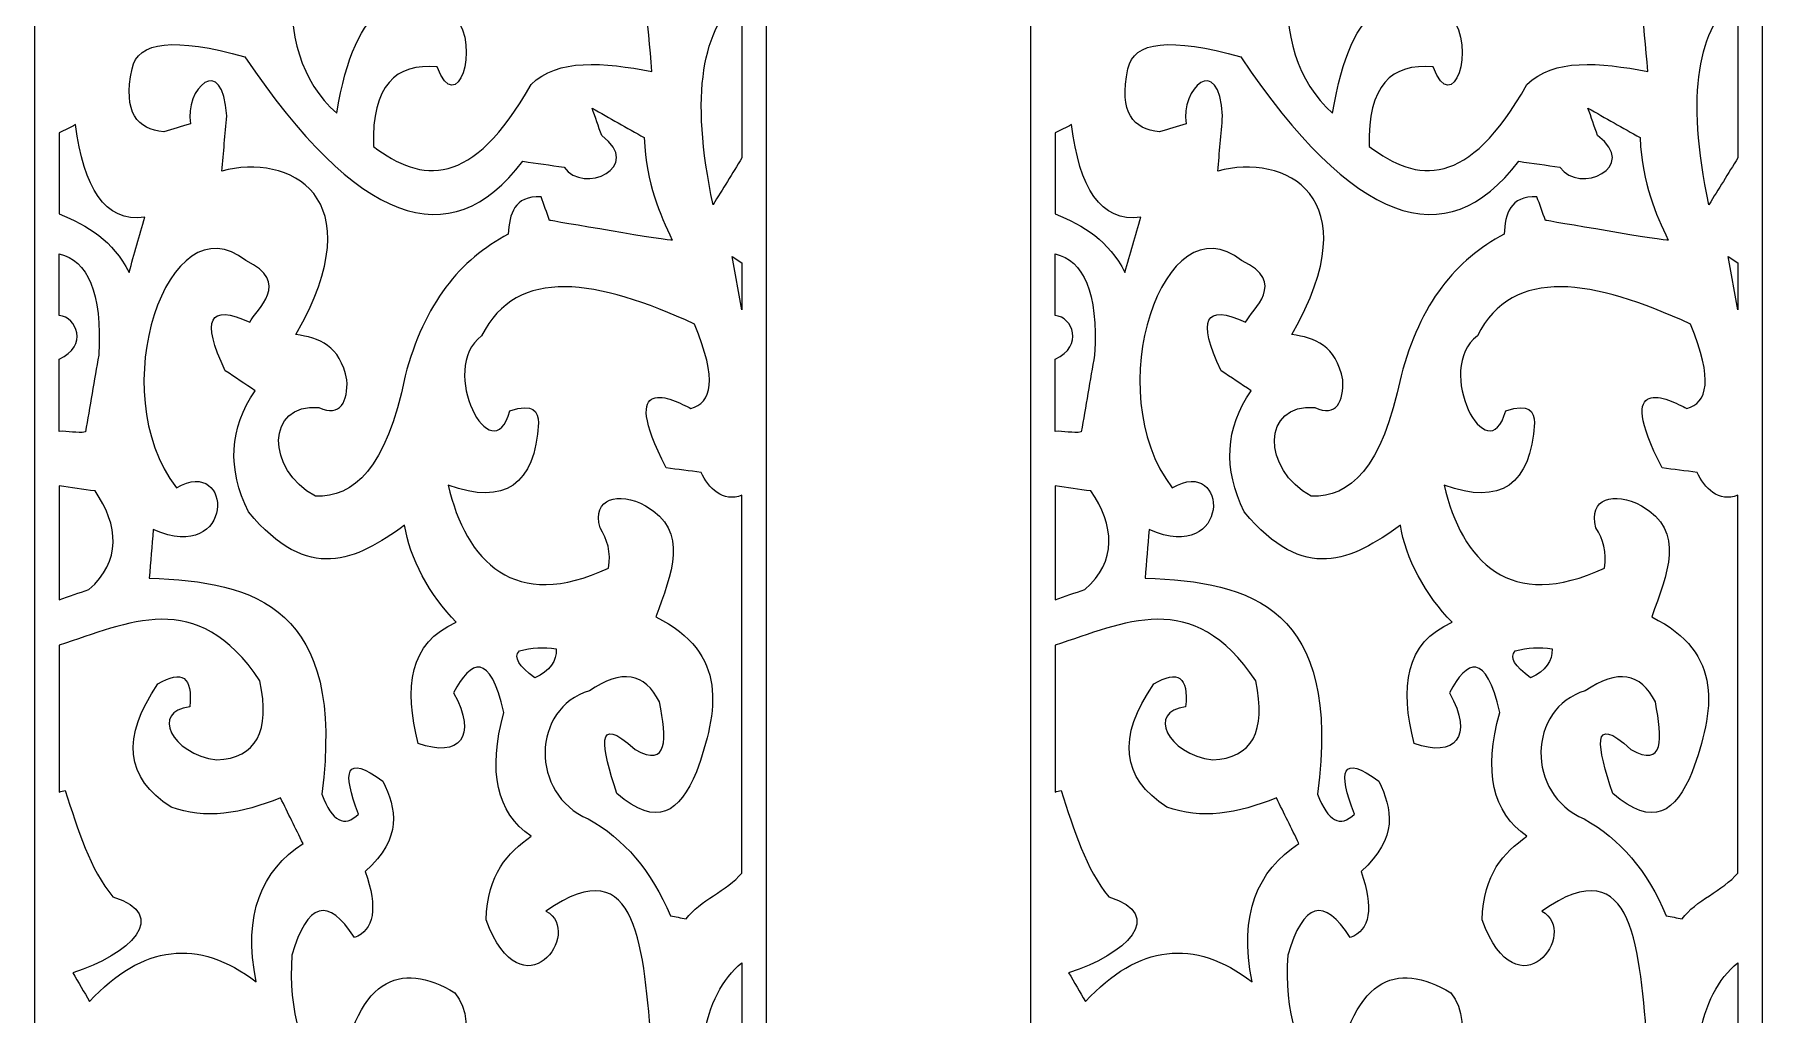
# Model space of a CAD drawing. Header units: centimetres. Extents: x -9.3 to 3.8, y -13.7 to 14.2.
# Drawn here: x -9.29 to 3.8, y 0.48 to 7.9 of the extents above; entities that cross this region are included whole.
import ezdxf

# ---------------------------------------------------------------- set-up
doc = ezdxf.new("R2010")
doc.units = ezdxf.units.CM
doc.header["$MEASUREMENT"] = 0
doc.layers.add('layer 1', color=7, linetype='Continuous')

msp = doc.modelspace()

# ---------------------------------------------------------------- linework, layer by layer
at = {"layer": 'layer 1', "color": 250}
for points, knots in [([(-3.74295, -13.69288), (-3.74295, -13.69288), (-9.28555, -13.69288), (-9.28555, -13.69288), (-9.28555, -13.69288), (-9.28555, -13.69288), (-9.28555, 14.24345), (-9.28555, 14.24345), (-9.28555, 14.24345), (-9.28555, 14.24345), (-3.74295, 14.24345), (-3.74295, 14.24345), (-3.74295, 14.24345), (-3.74295, 14.24345), (-3.74295, -13.69288), (-3.74295, -13.69288)], [0, 0, 0, 0, 0.2, 0.2, 0.2, 0.2, 0.4, 0.4, 0.4, 0.4, 0.6, 0.6, 0.6, 0.6, 1, 1, 1, 1]), ([(-5.41312, 8.65595), (-4.70313, 9.15411), (-4.67696, 8.34895), (-4.61076, 7.62057), (-4.61076, 7.62057), (-4.9779, 7.68759), (-5.32446, 7.72142), (-5.5263, 7.52029), (-5.5263, 7.52029), (-5.97315, 6.72887), (-6.35556, 6.7737), (-6.71984, 7.05251), (-6.71984, 7.05251), (-6.73354, 7.51349), (-6.55182, 7.68319), (-6.23629, 7.65398), (-6.23629, 7.65398), (-6.09077, 7.2652), (-5.9041, 7.79575), (-6.1025, 8.03814), (-6.1025, 8.03814), (-6.52102, 8.28023), (-6.85365, 8.17449), (-6.99756, 7.30333), (-6.99756, 7.30333), (-7.2711, 7.54821), (-7.36546, 7.89893), (-7.3372, 8.32187), (-7.3372, 8.32187), (-7.22044, 8.72254), (-7.06278, 8.76714), (-6.86396, 8.45547), (-6.86396, 8.45547), (-6.71292, 8.5111), (-6.68549, 8.67837), (-6.78162, 8.95633), (-6.78162, 8.95633), (-6.4961, 9.21269), (-6.5478, 9.42971), (-6.64786, 9.64119), (-6.64786, 9.64119), (-6.93468, 9.8498), (-6.95765, 9.71634), (-6.83291, 9.39089), (-6.83291, 9.39089), (-6.93933, 9.28499), (-7.03196, 9.33517), (-7.1109, 9.54086), (-7.1109, 9.54086), (-6.92672, 10.95288), (-7.60992, 11.15192), (-8.41741, 11.17761), (-8.41741, 11.17761), (-8.40717, 11.29996), (-8.39688, 11.42249), (-8.38655, 11.54497), (-8.38655, 11.54497), (-7.7658, 11.27232), (-7.77615, 12.11293), (-8.2117, 11.86228), (-8.2117, 11.86228), (-8.77436, 12.58766), (-8.2713, 14.05596), (-7.68701, 13.58258), (-7.68701, 13.58258), (-7.33376, 13.41521), (-7.60818, 13.21499), (-7.65603, 13.11493), (-7.65603, 13.11493), (-7.9648, 13.25966), (-8.02644, 13.13705), (-7.84128, 12.74742), (-7.84128, 12.74742), (-7.7658, 12.69737), (-7.69047, 12.64713), (-7.61489, 12.59698), (-7.61489, 12.59698), (-7.81034, 12.31328), (-7.82755, 12.00713), (-7.66643, 11.67876), (-7.66643, 11.67876), (-7.20957, 11.13315), (-6.85662, 11.30987), (-6.48316, 11.57831), (-6.48316, 11.57831), (-6.44888, 11.33349), (-6.29117, 11.04392), (-6.09228, 10.84363), (-6.09228, 10.84363), (-6.45088, 10.68785), (-6.48834, 10.34829), (-6.38029, 9.92502), (-6.38029, 9.92502), (-6.07298, 9.81508), (-5.92533, 9.97369), (-6.11286, 10.30908), (-6.11286, 10.30908), (-5.98233, 10.56049), (-5.83505, 10.62271), (-5.73202, 10.15871), (-5.73202, 10.15871), (-5.85551, 9.71348), (-5.78693, 9.40185), (-5.5263, 9.22362), (-5.5263, 9.22362), (-5.70161, 9.09606), (-5.85593, 8.94041), (-5.86594, 8.58917), (-5.86594, 8.58917), (-5.59354, 7.85134), (-5.11872, 8.49741), (-5.41312, 8.65595)], [0, 0, 0, 0, 0.03448276, 0.03448276, 0.03448276, 0.03448276, 0.06896552, 0.06896552, 0.06896552, 0.06896552, 0.10344828, 0.10344828, 0.10344828, 0.10344828, 0.13793103, 0.13793103, 0.13793103, 0.13793103, 0.17241379, 0.17241379, 0.17241379, 0.17241379, 0.20689655, 0.20689655, 0.20689655, 0.20689655, 0.24137931, 0.24137931, 0.24137931, 0.24137931, 0.27586207, 0.27586207, 0.27586207, 0.27586207, 0.31034483, 0.31034483, 0.31034483, 0.31034483, 0.34482759, 0.34482759, 0.34482759, 0.34482759, 0.37931034, 0.37931034, 0.37931034, 0.37931034, 0.4137931, 0.4137931, 0.4137931, 0.4137931, 0.44827586, 0.44827586, 0.44827586, 0.44827586, 0.48275862, 0.48275862, 0.48275862, 0.48275862, 0.51724138, 0.51724138, 0.51724138, 0.51724138, 0.55172414, 0.55172414, 0.55172414, 0.55172414, 0.5862069, 0.5862069, 0.5862069, 0.5862069, 0.62068966, 0.62068966, 0.62068966, 0.62068966, 0.65517241, 0.65517241, 0.65517241, 0.65517241, 0.68965517, 0.68965517, 0.68965517, 0.68965517, 0.72413793, 0.72413793, 0.72413793, 0.72413793, 0.75862069, 0.75862069, 0.75862069, 0.75862069, 0.79310345, 0.79310345, 0.79310345, 0.79310345, 0.82758621, 0.82758621, 0.82758621, 0.82758621, 0.86206897, 0.86206897, 0.86206897, 0.86206897, 0.89655172, 0.89655172, 0.89655172, 0.89655172, 0.93103448, 0.93103448, 0.93103448, 0.93103448, 1, 1, 1, 1]), ([(-3.92944, 8.20153), (-4.22671, 7.95235), (-4.3271, 7.45613), (-4.14825, 6.6102), (-4.14825, 6.6102), (-4.0753, 6.72851), (-4.00258, 6.84688), (-3.92944, 6.96512), (-3.92944, 6.96512), (-3.92944, 6.96512), (-3.92944, 8.20153), (-3.92944, 8.20153)], [0, 0, 0, 0, 0.25, 0.25, 0.25, 0.25, 0.5, 0.5, 0.5, 0.5, 1, 1, 1, 1]), ([(-4.45805, 6.34304), (-4.55007, 6.54677), (-4.65113, 6.75532), (-4.66943, 7.1187), (-4.66943, 7.1187), (-4.80117, 7.193), (-4.93268, 7.26756), (-5.06444, 7.34219), (-5.06444, 7.34219), (-5.03996, 7.27271), (-5.01546, 7.20304), (-4.99086, 7.1336), (-4.99086, 7.1336), (-4.6698, 6.89791), (-5.1301, 6.68289), (-5.2759, 6.89496), (-5.2759, 6.89496), (-5.3799, 6.90979), (-5.48419, 6.92456), (-5.5882, 6.93969), (-5.5882, 6.93969), (-6.14273, 6.20885), (-6.84405, 6.47224), (-7.69228, 7.73022), (-7.69228, 7.73022), (-8.22231, 7.87904), (-8.50709, 7.84954), (-8.54695, 7.64049), (-8.54695, 7.64049), (-8.61888, 7.30254), (-8.5057, 7.18302), (-8.30795, 7.16347), (-8.30795, 7.16347), (-8.23759, 7.18306), (-8.17621, 7.20304), (-8.10585, 7.22293), (-8.10585, 7.22293), (-8.15238, 7.48658), (-7.85914, 7.77143), (-7.83027, 7.28282), (-7.83027, 7.28282), (-7.84251, 7.14348), (-7.85475, 7.0043), (-7.8669, 6.86506), (-7.8669, 6.86506), (-7.36621, 7.00187), (-6.70116, 6.68601), (-7.30647, 5.627), (-7.30647, 5.627), (-7.13174, 5.60275), (-6.97226, 5.54815), (-6.92058, 5.28407), (-6.92058, 5.28407), (-6.91109, 5.12471), (-6.96924, 4.99524), (-7.13181, 5.07528), (-7.13181, 5.07528), (-7.53627, 5.11), (-7.53311, 4.60308), (-7.15949, 4.40398), (-7.15949, 4.40398), (-6.8684, 4.394), (-6.6234, 4.60784), (-6.47956, 5.31386), (-6.47956, 5.31386), (-6.33639, 5.86191), (-6.06216, 6.19773), (-5.69848, 6.38764), (-5.69848, 6.38764), (-5.68956, 6.54207), (-5.656, 6.67659), (-5.45051, 6.67121), (-5.45051, 6.67121), (-5.42898, 6.61138), (-5.40752, 6.55195), (-5.38613, 6.49226), (-5.38613, 6.49226), (-5.38613, 6.49226), (-4.44894, 6.32821), (-4.45805, 6.34304)], [0, 0, 0, 0, 0.04761905, 0.04761905, 0.04761905, 0.04761905, 0.0952381, 0.0952381, 0.0952381, 0.0952381, 0.14285714, 0.14285714, 0.14285714, 0.14285714, 0.19047619, 0.19047619, 0.19047619, 0.19047619, 0.23809524, 0.23809524, 0.23809524, 0.23809524, 0.28571429, 0.28571429, 0.28571429, 0.28571429, 0.33333333, 0.33333333, 0.33333333, 0.33333333, 0.38095238, 0.38095238, 0.38095238, 0.38095238, 0.42857143, 0.42857143, 0.42857143, 0.42857143, 0.47619048, 0.47619048, 0.47619048, 0.47619048, 0.52380952, 0.52380952, 0.52380952, 0.52380952, 0.57142857, 0.57142857, 0.57142857, 0.57142857, 0.61904762, 0.61904762, 0.61904762, 0.61904762, 0.66666667, 0.66666667, 0.66666667, 0.66666667, 0.71428571, 0.71428571, 0.71428571, 0.71428571, 0.76190476, 0.76190476, 0.76190476, 0.76190476, 0.80952381, 0.80952381, 0.80952381, 0.80952381, 0.85714286, 0.85714286, 0.85714286, 0.85714286, 0.9047619, 0.9047619, 0.9047619, 0.9047619, 1, 1, 1, 1]), ([(-8.45084, 6.51605), (-8.49053, 6.37691), (-8.53034, 6.23766), (-8.57024, 6.09849), (-8.57024, 6.09849), (-8.69332, 6.33707), (-8.8812, 6.45623), (-9.09888, 6.54079), (-9.09888, 6.54079), (-9.09888, 6.54079), (-9.09888, 7.15385), (-9.09888, 7.15385), (-9.09888, 7.15385), (-9.05746, 7.17492), (-9.01596, 7.19582), (-8.97448, 7.21699), (-8.97448, 7.21699), (-8.91483, 6.74118), (-8.75547, 6.4751), (-8.45084, 6.51605)], [0, 0, 0, 0, 0.16666667, 0.16666667, 0.16666667, 0.16666667, 0.33333333, 0.33333333, 0.33333333, 0.33333333, 0.5, 0.5, 0.5, 0.5, 0.66666667, 0.66666667, 0.66666667, 0.66666667, 1, 1, 1, 1]), ([(-5.41312, 1.26139), (-4.70313, 1.75945), (-4.67696, 0.95419), (-4.61076, 0.22578), (-4.61076, 0.22578), (-4.9779, 0.29289), (-5.32446, 0.32676), (-5.5263, 0.12575), (-5.5263, 0.12575), (-5.97315, -0.66576), (-6.35556, -0.62077), (-6.71984, -0.34205), (-6.71984, -0.34205), (-6.73354, 0.11863), (-6.55182, 0.28852), (-6.23629, 0.25928), (-6.23629, 0.25928), (-6.09077, -0.1296), (-5.9041, 0.40109), (-6.1025, 0.64338), (-6.1025, 0.64338), (-6.52102, 0.8854), (-6.85365, 0.77983), (-6.99756, -0.09137), (-6.99756, -0.09137), (-7.2711, 0.15352), (-7.36546, 0.50417), (-7.3372, 0.92714), (-7.3372, 0.92714), (-7.22044, 1.32784), (-7.06278, 1.37247), (-6.86396, 1.06107), (-6.86396, 1.06107), (-6.71292, 1.11643), (-6.68549, 1.28347), (-6.78162, 1.56169), (-6.78162, 1.56169), (-6.4961, 1.81809), (-6.5478, 2.03495), (-6.64786, 2.24646), (-6.64786, 2.24646), (-6.93468, 2.45527), (-6.95765, 2.3217), (-6.83291, 1.99623), (-6.83291, 1.99623), (-6.93933, 1.89042), (-7.03196, 1.94034), (-7.1109, 2.14636), (-7.1109, 2.14636), (-6.92672, 3.55805), (-7.60992, 3.75719), (-8.41741, 3.78305), (-8.41741, 3.78305), (-8.40717, 3.90526), (-8.39688, 4.02796), (-8.38655, 4.15014), (-8.38655, 4.15014), (-7.7658, 3.87766), (-7.77615, 4.71827), (-8.2117, 4.46764), (-8.2117, 4.46764), (-8.77436, 5.19297), (-8.2713, 6.66123), (-7.68701, 6.18781), (-7.68701, 6.18781), (-7.33376, 6.02071), (-7.60818, 5.8202), (-7.65603, 5.7202), (-7.65603, 5.7202), (-7.9648, 5.8648), (-8.02644, 5.74229), (-7.84128, 5.35265), (-7.84128, 5.35265), (-7.7658, 5.30267), (-7.69047, 5.25263), (-7.61489, 5.20232), (-7.61489, 5.20232), (-7.81034, 4.91848), (-7.82755, 4.61243), (-7.66643, 4.28403), (-7.66643, 4.28403), (-7.20957, 3.73838), (-6.85662, 3.91527), (-6.48316, 4.18371), (-6.48316, 4.18371), (-6.44888, 3.93867), (-6.29117, 3.64915), (-6.09228, 3.44887), (-6.09228, 3.44887), (-6.45088, 3.29319), (-6.48834, 2.95363), (-6.38029, 2.53045), (-6.38029, 2.53045), (-6.07298, 2.42035), (-5.92533, 2.57892), (-6.11286, 2.91438), (-6.11286, 2.91438), (-5.98233, 3.16609), (-5.83505, 3.22795), (-5.73202, 2.76434), (-5.73202, 2.76434), (-5.85551, 2.31875), (-5.78693, 2.00738), (-5.5263, 1.82892), (-5.5263, 1.82892), (-5.70161, 1.70133), (-5.85593, 1.54561), (-5.86594, 1.19437), (-5.86594, 1.19437), (-5.59354, 0.45661), (-5.11872, 1.10265), (-5.41312, 1.26139)], [0, 0, 0, 0, 0.03448276, 0.03448276, 0.03448276, 0.03448276, 0.06896552, 0.06896552, 0.06896552, 0.06896552, 0.10344828, 0.10344828, 0.10344828, 0.10344828, 0.13793103, 0.13793103, 0.13793103, 0.13793103, 0.17241379, 0.17241379, 0.17241379, 0.17241379, 0.20689655, 0.20689655, 0.20689655, 0.20689655, 0.24137931, 0.24137931, 0.24137931, 0.24137931, 0.27586207, 0.27586207, 0.27586207, 0.27586207, 0.31034483, 0.31034483, 0.31034483, 0.31034483, 0.34482759, 0.34482759, 0.34482759, 0.34482759, 0.37931034, 0.37931034, 0.37931034, 0.37931034, 0.4137931, 0.4137931, 0.4137931, 0.4137931, 0.44827586, 0.44827586, 0.44827586, 0.44827586, 0.48275862, 0.48275862, 0.48275862, 0.48275862, 0.51724138, 0.51724138, 0.51724138, 0.51724138, 0.55172414, 0.55172414, 0.55172414, 0.55172414, 0.5862069, 0.5862069, 0.5862069, 0.5862069, 0.62068966, 0.62068966, 0.62068966, 0.62068966, 0.65517241, 0.65517241, 0.65517241, 0.65517241, 0.68965517, 0.68965517, 0.68965517, 0.68965517, 0.72413793, 0.72413793, 0.72413793, 0.72413793, 0.75862069, 0.75862069, 0.75862069, 0.75862069, 0.79310345, 0.79310345, 0.79310345, 0.79310345, 0.82758621, 0.82758621, 0.82758621, 0.82758621, 0.86206897, 0.86206897, 0.86206897, 0.86206897, 0.89655172, 0.89655172, 0.89655172, 0.89655172, 0.93103448, 0.93103448, 0.93103448, 0.93103448, 1, 1, 1, 1]), ([(-8.90103, 4.89029), (-8.86733, 5.0742), (-8.83377, 5.288), (-8.79981, 5.47188), (-8.79981, 5.47188), (-8.77187, 5.95406), (-8.8854, 6.18493), (-9.09888, 6.23944), (-9.09888, 6.23944), (-9.09888, 6.23944), (-9.09888, 5.77261), (-9.09888, 5.77261), (-9.09888, 5.77261), (-8.96558, 5.75932), (-8.87765, 5.54283), (-9.09888, 5.44031), (-9.09888, 5.44031), (-9.09888, 5.44031), (-9.09888, 4.89381), (-9.09888, 4.89381), (-9.09888, 4.89381), (-9.03563, 4.89925), (-8.96101, 4.87697), (-8.90103, 4.89029)], [0, 0, 0, 0, 0.14285714, 0.14285714, 0.14285714, 0.14285714, 0.28571429, 0.28571429, 0.28571429, 0.28571429, 0.42857143, 0.42857143, 0.42857143, 0.42857143, 0.57142857, 0.57142857, 0.57142857, 0.57142857, 0.71428571, 0.71428571, 0.71428571, 0.71428571, 1, 1, 1, 1]), ([(-3.92944, 1.54906), (-4.04253, 1.41592), (-4.24871, 1.34185), (-4.35183, 1.20251), (-4.35183, 1.20251), (-4.39169, 1.21032), (-4.43122, 1.21846), (-4.47078, 1.22621), (-4.47078, 1.22621), (-4.61448, 1.56567), (-4.82226, 1.81005), (-5.09387, 1.95986), (-5.09387, 1.95986), (-5.5362, 2.14715), (-5.52396, 2.79808), (-5.08477, 2.92954), (-5.08477, 2.92954), (-4.84096, 3.09543), (-4.66393, 3.06728), (-4.55379, 2.84501), (-4.55379, 2.84501), (-4.49976, 2.56662), (-4.48439, 2.34117), (-4.73874, 2.48549), (-4.73874, 2.48549), (-5.05058, 2.76917), (-4.99035, 2.50023), (-4.87687, 2.15243), (-4.87687, 2.15243), (-4.5684, 1.88642), (-4.40247, 2.01099), (-4.27444, 2.31642), (-4.27444, 2.31642), (-4.10693, 2.77734), (-4.02952, 3.21446), (-4.58131, 3.48924), (-4.58131, 3.48924), (-4.46532, 3.81002), (-4.32071, 4.13862), (-4.65865, 4.33103), (-4.65865, 4.33103), (-4.86825, 4.441), (-5.06396, 4.39108), (-5.00371, 4.16258), (-5.00371, 4.16258), (-4.94882, 4.07676), (-4.91928, 3.97933), (-4.93879, 3.85948), (-4.93879, 3.85948), (-5.65261, 3.5235), (-6.01924, 3.90959), (-6.1536, 4.4873), (-6.1536, 4.4873), (-5.72579, 4.33109), (-5.49752, 4.48809), (-5.46882, 4.95892), (-5.46882, 4.95892), (-5.47513, 5.04421), (-5.50377, 5.11122), (-5.68696, 5.05002), (-5.68696, 5.05002), (-5.81977, 4.56774), (-6.23838, 5.36722), (-5.90083, 5.61811), (-5.90083, 5.61811), (-5.63279, 6.15142), (-5.02257, 6.045), (-4.28861, 5.70685), (-4.28861, 5.70685), (-4.11063, 5.27786), (-4.16133, 5.1124), (-4.31597, 5.06692), (-4.31597, 5.06692), (-4.45108, 5.14052), (-4.8781, 5.34904), (-4.50348, 4.61791), (-4.50348, 4.61791), (-4.41475, 4.60639), (-4.32626, 4.59474), (-4.23754, 4.58316), (-4.23754, 4.58316), (-4.18539, 4.46735), (-4.07281, 4.35045), (-3.92944, 4.41153), (-3.92944, 4.41153), (-3.92944, 4.41153), (-3.92944, 1.54906), (-3.92944, 1.54906)], [0, 0, 0, 0, 0.04347826, 0.04347826, 0.04347826, 0.04347826, 0.08695652, 0.08695652, 0.08695652, 0.08695652, 0.13043478, 0.13043478, 0.13043478, 0.13043478, 0.17391304, 0.17391304, 0.17391304, 0.17391304, 0.2173913, 0.2173913, 0.2173913, 0.2173913, 0.26086957, 0.26086957, 0.26086957, 0.26086957, 0.30434783, 0.30434783, 0.30434783, 0.30434783, 0.34782609, 0.34782609, 0.34782609, 0.34782609, 0.39130435, 0.39130435, 0.39130435, 0.39130435, 0.43478261, 0.43478261, 0.43478261, 0.43478261, 0.47826087, 0.47826087, 0.47826087, 0.47826087, 0.52173913, 0.52173913, 0.52173913, 0.52173913, 0.56521739, 0.56521739, 0.56521739, 0.56521739, 0.60869565, 0.60869565, 0.60869565, 0.60869565, 0.65217391, 0.65217391, 0.65217391, 0.65217391, 0.69565217, 0.69565217, 0.69565217, 0.69565217, 0.73913043, 0.73913043, 0.73913043, 0.73913043, 0.7826087, 0.7826087, 0.7826087, 0.7826087, 0.82608696, 0.82608696, 0.82608696, 0.82608696, 0.86956522, 0.86956522, 0.86956522, 0.86956522, 0.91304348, 0.91304348, 0.91304348, 0.91304348, 1, 1, 1, 1]), ([(-3.92944, 6.17075), (-3.92944, 6.17075), (-4.00341, 6.21866), (-4.00341, 6.21866), (-4.00341, 6.21866), (-4.00341, 6.21866), (-3.92944, 5.81498), (-3.92944, 5.81498), (-3.92944, 5.81498), (-3.92944, 5.81498), (-3.92944, 6.17075), (-3.92944, 6.17075)], [0, 0, 0, 0, 0.25, 0.25, 0.25, 0.25, 0.5, 0.5, 0.5, 0.5, 1, 1, 1, 1]), ([(-9.09888, 4.48074), (-9.00841, 4.46794), (-8.91783, 4.45563), (-8.82752, 4.44287), (-8.82752, 4.44287), (-8.64831, 4.18552), (-8.62738, 3.90762), (-8.87339, 3.69726), (-8.87339, 3.69726), (-8.94858, 3.67088), (-9.02379, 3.64495), (-9.09888, 3.6188), (-9.09888, 3.6188), (-9.09888, 3.6188), (-9.09888, 4.48074), (-9.09888, 4.48074)], [0, 0, 0, 0, 0.2, 0.2, 0.2, 0.2, 0.4, 0.4, 0.4, 0.4, 0.6, 0.6, 0.6, 0.6, 1, 1, 1, 1]), ([(-7.60734, 0.72611), (-8.04679, 1.05976), (-8.46744, 1.00994), (-8.86917, 0.57643), (-8.86917, 0.57643), (-8.91158, 0.64925), (-8.95425, 0.72207), (-8.99677, 0.79506), (-8.99677, 0.79506), (-8.56395, 0.92888), (-8.25018, 1.23136), (-8.69204, 1.37037), (-8.69204, 1.37037), (-8.86541, 1.5744), (-8.95703, 1.87812), (-9.05338, 2.17587), (-9.05338, 2.17587), (-9.06868, 2.17127), (-9.08373, 2.1671), (-9.09888, 2.16238), (-9.09888, 2.16238), (-9.09888, 2.16238), (-9.09888, 3.27494), (-9.09888, 3.27494), (-9.09888, 3.27494), (-8.58109, 3.43847), (-8.05777, 3.7249), (-7.57882, 3.00423), (-7.57882, 3.00423), (-7.49851, 2.62067), (-7.60734, 2.42147), (-7.90511, 2.40591), (-7.90511, 2.40591), (-8.25474, 2.45314), (-8.40357, 2.77442), (-8.11057, 2.80864), (-8.11057, 2.80864), (-8.08697, 3.03505), (-8.16738, 3.09251), (-8.35159, 2.98123), (-8.35159, 2.98123), (-8.63049, 2.57837), (-8.59728, 2.26808), (-8.2523, 2.04932), (-8.2523, 2.04932), (-7.99715, 1.9515), (-7.71595, 2.00144), (-7.42288, 2.1183), (-7.42288, 2.1183), (-7.36621, 2.00325), (-7.30956, 1.88816), (-7.25277, 1.77297), (-7.25277, 1.77297), (-7.56586, 1.56793), (-7.7101, 1.23792), (-7.60734, 0.72611)], [0, 0, 0, 0, 0.06666667, 0.06666667, 0.06666667, 0.06666667, 0.13333333, 0.13333333, 0.13333333, 0.13333333, 0.2, 0.2, 0.2, 0.2, 0.26666667, 0.26666667, 0.26666667, 0.26666667, 0.33333333, 0.33333333, 0.33333333, 0.33333333, 0.4, 0.4, 0.4, 0.4, 0.46666667, 0.46666667, 0.46666667, 0.46666667, 0.53333333, 0.53333333, 0.53333333, 0.53333333, 0.6, 0.6, 0.6, 0.6, 0.66666667, 0.66666667, 0.66666667, 0.66666667, 0.73333333, 0.73333333, 0.73333333, 0.73333333, 0.8, 0.8, 0.8, 0.8, 0.86666667, 0.86666667, 0.86666667, 0.86666667, 1, 1, 1, 1]), ([(-5.33633, 3.24675), (-5.42924, 3.26142), (-5.522, 3.25666), (-5.61479, 3.23215), (-5.61479, 3.23215), (-5.65971, 3.18384), (-5.62065, 3.11581), (-5.49799, 3.02822), (-5.49799, 3.02822), (-5.38411, 3.08171), (-5.33036, 3.15457), (-5.33633, 3.24675)], [0, 0, 0, 0, 0.25, 0.25, 0.25, 0.25, 0.5, 0.5, 0.5, 0.5, 1, 1, 1, 1]), ([(-3.92944, 0.87011), (-4.22878, 0.62168), (-4.33056, 0.12533), (-4.15106, -0.72352), (-4.15106, -0.72352), (-4.07737, -0.60364), (-4.00341, -0.48376), (-3.92944, -0.36388), (-3.92944, -0.36388), (-3.92944, -0.36388), (-3.92944, 0.87011), (-3.92944, 0.87011)], [0, 0, 0, 0, 0.25, 0.25, 0.25, 0.25, 0.5, 0.5, 0.5, 0.5, 1, 1, 1, 1])]:
    msp.add_open_spline(points, degree=3, knots=knots, dxfattribs=at)
at = {"layer": 'layer 1', "color": 242, "lineweight": 9}
for points, knots in [([(3.7977, -13.69288), (3.7977, -13.69288), (-1.7449, -13.69288), (-1.7449, -13.69288), (-1.7449, -13.69288), (-1.7449, -13.69288), (-1.7449, 14.24345), (-1.7449, 14.24345), (-1.7449, 14.24345), (-1.7449, 14.24345), (3.7977, 14.24345), (3.7977, 14.24345), (3.7977, 14.24345), (3.7977, 14.24345), (3.7977, -13.69288), (3.7977, -13.69288)], [0, 0, 0, 0, 0.2, 0.2, 0.2, 0.2, 0.4, 0.4, 0.4, 0.4, 0.6, 0.6, 0.6, 0.6, 1, 1, 1, 1]), ([(2.12753, 8.65595), (2.83752, 9.15411), (2.86369, 8.34895), (2.92989, 7.62057), (2.92989, 7.62057), (2.56275, 7.68759), (2.21619, 7.72142), (2.01435, 7.52029), (2.01435, 7.52029), (1.5675, 6.72887), (1.18509, 6.7737), (0.82081, 7.05251), (0.82081, 7.05251), (0.80711, 7.51349), (0.98883, 7.68319), (1.30436, 7.65398), (1.30436, 7.65398), (1.44988, 7.2652), (1.63655, 7.79575), (1.43815, 8.03814), (1.43815, 8.03814), (1.01963, 8.28023), (0.687, 8.17449), (0.54309, 7.30333), (0.54309, 7.30333), (0.26955, 7.54821), (0.17519, 7.89893), (0.20345, 8.32187), (0.20345, 8.32187), (0.32021, 8.72254), (0.47787, 8.76714), (0.67669, 8.45547), (0.67669, 8.45547), (0.82773, 8.5111), (0.85516, 8.67837), (0.75903, 8.95633), (0.75903, 8.95633), (1.04455, 9.21269), (0.99285, 9.42971), (0.89279, 9.64119), (0.89279, 9.64119), (0.60597, 9.8498), (0.583, 9.71634), (0.70774, 9.39089), (0.70774, 9.39089), (0.60132, 9.28499), (0.50869, 9.33517), (0.42975, 9.54086), (0.42975, 9.54086), (0.61393, 10.95288), (-0.06927, 11.15192), (-0.87676, 11.17761), (-0.87676, 11.17761), (-0.86652, 11.29996), (-0.85623, 11.42249), (-0.8459, 11.54497), (-0.8459, 11.54497), (-0.22515, 11.27232), (-0.2355, 12.11293), (-0.67105, 11.86228), (-0.67105, 11.86228), (-1.23371, 12.58766), (-0.73065, 14.05596), (-0.14636, 13.58258), (-0.14636, 13.58258), (0.20689, 13.41521), (-0.06753, 13.21499), (-0.11538, 13.11493), (-0.11538, 13.11493), (-0.42415, 13.25966), (-0.48579, 13.13705), (-0.30063, 12.74742), (-0.30063, 12.74742), (-0.22515, 12.69737), (-0.14982, 12.64713), (-0.07424, 12.59698), (-0.07424, 12.59698), (-0.26969, 12.31328), (-0.2869, 12.00713), (-0.12578, 11.67876), (-0.12578, 11.67876), (0.33108, 11.13315), (0.68403, 11.30987), (1.05749, 11.57831), (1.05749, 11.57831), (1.09177, 11.33349), (1.24948, 11.04392), (1.44837, 10.84363), (1.44837, 10.84363), (1.08977, 10.68785), (1.05231, 10.34829), (1.16036, 9.92502), (1.16036, 9.92502), (1.46767, 9.81508), (1.61532, 9.97369), (1.42779, 10.30908), (1.42779, 10.30908), (1.55832, 10.56049), (1.7056, 10.62271), (1.80863, 10.15871), (1.80863, 10.15871), (1.68514, 9.71348), (1.75372, 9.40185), (2.01435, 9.22362), (2.01435, 9.22362), (1.83904, 9.09606), (1.68472, 8.94041), (1.67471, 8.58917), (1.67471, 8.58917), (1.94711, 7.85134), (2.42193, 8.49741), (2.12753, 8.65595)], [0, 0, 0, 0, 0.03448276, 0.03448276, 0.03448276, 0.03448276, 0.06896552, 0.06896552, 0.06896552, 0.06896552, 0.10344828, 0.10344828, 0.10344828, 0.10344828, 0.13793103, 0.13793103, 0.13793103, 0.13793103, 0.17241379, 0.17241379, 0.17241379, 0.17241379, 0.20689655, 0.20689655, 0.20689655, 0.20689655, 0.24137931, 0.24137931, 0.24137931, 0.24137931, 0.27586207, 0.27586207, 0.27586207, 0.27586207, 0.31034483, 0.31034483, 0.31034483, 0.31034483, 0.34482759, 0.34482759, 0.34482759, 0.34482759, 0.37931034, 0.37931034, 0.37931034, 0.37931034, 0.4137931, 0.4137931, 0.4137931, 0.4137931, 0.44827586, 0.44827586, 0.44827586, 0.44827586, 0.48275862, 0.48275862, 0.48275862, 0.48275862, 0.51724138, 0.51724138, 0.51724138, 0.51724138, 0.55172414, 0.55172414, 0.55172414, 0.55172414, 0.5862069, 0.5862069, 0.5862069, 0.5862069, 0.62068966, 0.62068966, 0.62068966, 0.62068966, 0.65517241, 0.65517241, 0.65517241, 0.65517241, 0.68965517, 0.68965517, 0.68965517, 0.68965517, 0.72413793, 0.72413793, 0.72413793, 0.72413793, 0.75862069, 0.75862069, 0.75862069, 0.75862069, 0.79310345, 0.79310345, 0.79310345, 0.79310345, 0.82758621, 0.82758621, 0.82758621, 0.82758621, 0.86206897, 0.86206897, 0.86206897, 0.86206897, 0.89655172, 0.89655172, 0.89655172, 0.89655172, 0.93103448, 0.93103448, 0.93103448, 0.93103448, 1, 1, 1, 1]), ([(3.61121, 8.20153), (3.31394, 7.95235), (3.21355, 7.45613), (3.3924, 6.6102), (3.3924, 6.6102), (3.46535, 6.72851), (3.53807, 6.84688), (3.61121, 6.96512), (3.61121, 6.96512), (3.61121, 6.96512), (3.61121, 8.20153), (3.61121, 8.20153)], [0, 0, 0, 0, 0.25, 0.25, 0.25, 0.25, 0.5, 0.5, 0.5, 0.5, 1, 1, 1, 1]), ([(3.0826, 6.34304), (2.99058, 6.54677), (2.88952, 6.75532), (2.87122, 7.1187), (2.87122, 7.1187), (2.73948, 7.193), (2.60797, 7.26756), (2.47621, 7.34219), (2.47621, 7.34219), (2.50069, 7.27271), (2.52519, 7.20304), (2.54979, 7.1336), (2.54979, 7.1336), (2.87085, 6.89791), (2.41055, 6.68289), (2.26475, 6.89496), (2.26475, 6.89496), (2.16075, 6.90979), (2.05646, 6.92456), (1.95245, 6.93969), (1.95245, 6.93969), (1.39792, 6.20885), (0.6966, 6.47224), (-0.15163, 7.73022), (-0.15163, 7.73022), (-0.68166, 7.87904), (-0.96644, 7.84954), (-1.0063, 7.64049), (-1.0063, 7.64049), (-1.07823, 7.30254), (-0.96505, 7.18302), (-0.7673, 7.16347), (-0.7673, 7.16347), (-0.69694, 7.18306), (-0.63556, 7.20304), (-0.5652, 7.22293), (-0.5652, 7.22293), (-0.61173, 7.48658), (-0.31849, 7.77143), (-0.28962, 7.28282), (-0.28962, 7.28282), (-0.30186, 7.14348), (-0.3141, 7.0043), (-0.32625, 6.86506), (-0.32625, 6.86506), (0.17444, 7.00187), (0.83949, 6.68601), (0.23418, 5.627), (0.23418, 5.627), (0.40891, 5.60275), (0.56839, 5.54815), (0.62007, 5.28407), (0.62007, 5.28407), (0.62956, 5.12471), (0.57141, 4.99524), (0.40884, 5.07528), (0.40884, 5.07528), (0.00438, 5.11), (0.00754, 4.60308), (0.38116, 4.40398), (0.38116, 4.40398), (0.67225, 4.394), (0.91725, 4.60784), (1.06109, 5.31386), (1.06109, 5.31386), (1.20426, 5.86191), (1.47849, 6.19773), (1.84217, 6.38764), (1.84217, 6.38764), (1.85109, 6.54207), (1.88465, 6.67659), (2.09014, 6.67121), (2.09014, 6.67121), (2.11167, 6.61138), (2.13313, 6.55195), (2.15452, 6.49226), (2.15452, 6.49226), (2.15452, 6.49226), (3.09171, 6.32821), (3.0826, 6.34304)], [0, 0, 0, 0, 0.04761905, 0.04761905, 0.04761905, 0.04761905, 0.0952381, 0.0952381, 0.0952381, 0.0952381, 0.14285714, 0.14285714, 0.14285714, 0.14285714, 0.19047619, 0.19047619, 0.19047619, 0.19047619, 0.23809524, 0.23809524, 0.23809524, 0.23809524, 0.28571429, 0.28571429, 0.28571429, 0.28571429, 0.33333333, 0.33333333, 0.33333333, 0.33333333, 0.38095238, 0.38095238, 0.38095238, 0.38095238, 0.42857143, 0.42857143, 0.42857143, 0.42857143, 0.47619048, 0.47619048, 0.47619048, 0.47619048, 0.52380952, 0.52380952, 0.52380952, 0.52380952, 0.57142857, 0.57142857, 0.57142857, 0.57142857, 0.61904762, 0.61904762, 0.61904762, 0.61904762, 0.66666667, 0.66666667, 0.66666667, 0.66666667, 0.71428571, 0.71428571, 0.71428571, 0.71428571, 0.76190476, 0.76190476, 0.76190476, 0.76190476, 0.80952381, 0.80952381, 0.80952381, 0.80952381, 0.85714286, 0.85714286, 0.85714286, 0.85714286, 0.9047619, 0.9047619, 0.9047619, 0.9047619, 1, 1, 1, 1]), ([(-0.91019, 6.51605), (-0.94988, 6.37691), (-0.98969, 6.23766), (-1.02959, 6.09849), (-1.02959, 6.09849), (-1.15267, 6.33707), (-1.34055, 6.45623), (-1.55823, 6.54079), (-1.55823, 6.54079), (-1.55823, 6.54079), (-1.55823, 7.15385), (-1.55823, 7.15385), (-1.55823, 7.15385), (-1.51681, 7.17492), (-1.47531, 7.19582), (-1.43383, 7.21699), (-1.43383, 7.21699), (-1.37418, 6.74118), (-1.21482, 6.4751), (-0.91019, 6.51605)], [0, 0, 0, 0, 0.16666667, 0.16666667, 0.16666667, 0.16666667, 0.33333333, 0.33333333, 0.33333333, 0.33333333, 0.5, 0.5, 0.5, 0.5, 0.66666667, 0.66666667, 0.66666667, 0.66666667, 1, 1, 1, 1]), ([(2.12753, 1.26139), (2.83752, 1.75945), (2.86369, 0.95419), (2.92989, 0.22578), (2.92989, 0.22578), (2.56275, 0.29289), (2.21619, 0.32676), (2.01435, 0.12575), (2.01435, 0.12575), (1.5675, -0.66576), (1.18509, -0.62077), (0.82081, -0.34205), (0.82081, -0.34205), (0.80711, 0.11863), (0.98883, 0.28852), (1.30436, 0.25928), (1.30436, 0.25928), (1.44988, -0.1296), (1.63655, 0.40109), (1.43815, 0.64338), (1.43815, 0.64338), (1.01963, 0.8854), (0.687, 0.77983), (0.54309, -0.09137), (0.54309, -0.09137), (0.26955, 0.15352), (0.17519, 0.50417), (0.20345, 0.92714), (0.20345, 0.92714), (0.32021, 1.32784), (0.47787, 1.37247), (0.67669, 1.06107), (0.67669, 1.06107), (0.82773, 1.11643), (0.85516, 1.28347), (0.75903, 1.56169), (0.75903, 1.56169), (1.04455, 1.81809), (0.99285, 2.03495), (0.89279, 2.24646), (0.89279, 2.24646), (0.60597, 2.45527), (0.583, 2.3217), (0.70774, 1.99623), (0.70774, 1.99623), (0.60132, 1.89042), (0.50869, 1.94034), (0.42975, 2.14636), (0.42975, 2.14636), (0.61393, 3.55805), (-0.06927, 3.75719), (-0.87676, 3.78305), (-0.87676, 3.78305), (-0.86652, 3.90526), (-0.85623, 4.02796), (-0.8459, 4.15014), (-0.8459, 4.15014), (-0.22515, 3.87766), (-0.2355, 4.71827), (-0.67105, 4.46764), (-0.67105, 4.46764), (-1.23371, 5.19297), (-0.73065, 6.66123), (-0.14636, 6.18781), (-0.14636, 6.18781), (0.20689, 6.02071), (-0.06753, 5.8202), (-0.11538, 5.7202), (-0.11538, 5.7202), (-0.42415, 5.8648), (-0.48579, 5.74229), (-0.30063, 5.35265), (-0.30063, 5.35265), (-0.22515, 5.30267), (-0.14982, 5.25263), (-0.07424, 5.20232), (-0.07424, 5.20232), (-0.26969, 4.91848), (-0.2869, 4.61243), (-0.12578, 4.28403), (-0.12578, 4.28403), (0.33108, 3.73838), (0.68403, 3.91527), (1.05749, 4.18371), (1.05749, 4.18371), (1.09177, 3.93867), (1.24948, 3.64915), (1.44837, 3.44887), (1.44837, 3.44887), (1.08977, 3.29319), (1.05231, 2.95363), (1.16036, 2.53045), (1.16036, 2.53045), (1.46767, 2.42035), (1.61532, 2.57892), (1.42779, 2.91438), (1.42779, 2.91438), (1.55832, 3.16609), (1.7056, 3.22795), (1.80863, 2.76434), (1.80863, 2.76434), (1.68514, 2.31875), (1.75372, 2.00738), (2.01435, 1.82892), (2.01435, 1.82892), (1.83904, 1.70133), (1.68472, 1.54561), (1.67471, 1.19437), (1.67471, 1.19437), (1.94711, 0.45661), (2.42193, 1.10265), (2.12753, 1.26139)], [0, 0, 0, 0, 0.03448276, 0.03448276, 0.03448276, 0.03448276, 0.06896552, 0.06896552, 0.06896552, 0.06896552, 0.10344828, 0.10344828, 0.10344828, 0.10344828, 0.13793103, 0.13793103, 0.13793103, 0.13793103, 0.17241379, 0.17241379, 0.17241379, 0.17241379, 0.20689655, 0.20689655, 0.20689655, 0.20689655, 0.24137931, 0.24137931, 0.24137931, 0.24137931, 0.27586207, 0.27586207, 0.27586207, 0.27586207, 0.31034483, 0.31034483, 0.31034483, 0.31034483, 0.34482759, 0.34482759, 0.34482759, 0.34482759, 0.37931034, 0.37931034, 0.37931034, 0.37931034, 0.4137931, 0.4137931, 0.4137931, 0.4137931, 0.44827586, 0.44827586, 0.44827586, 0.44827586, 0.48275862, 0.48275862, 0.48275862, 0.48275862, 0.51724138, 0.51724138, 0.51724138, 0.51724138, 0.55172414, 0.55172414, 0.55172414, 0.55172414, 0.5862069, 0.5862069, 0.5862069, 0.5862069, 0.62068966, 0.62068966, 0.62068966, 0.62068966, 0.65517241, 0.65517241, 0.65517241, 0.65517241, 0.68965517, 0.68965517, 0.68965517, 0.68965517, 0.72413793, 0.72413793, 0.72413793, 0.72413793, 0.75862069, 0.75862069, 0.75862069, 0.75862069, 0.79310345, 0.79310345, 0.79310345, 0.79310345, 0.82758621, 0.82758621, 0.82758621, 0.82758621, 0.86206897, 0.86206897, 0.86206897, 0.86206897, 0.89655172, 0.89655172, 0.89655172, 0.89655172, 0.93103448, 0.93103448, 0.93103448, 0.93103448, 1, 1, 1, 1]), ([(-1.36038, 4.89029), (-1.32668, 5.0742), (-1.29312, 5.288), (-1.25916, 5.47188), (-1.25916, 5.47188), (-1.23122, 5.95406), (-1.34475, 6.18493), (-1.55823, 6.23944), (-1.55823, 6.23944), (-1.55823, 6.23944), (-1.55823, 5.77261), (-1.55823, 5.77261), (-1.55823, 5.77261), (-1.42493, 5.75932), (-1.337, 5.54283), (-1.55823, 5.44031), (-1.55823, 5.44031), (-1.55823, 5.44031), (-1.55823, 4.89381), (-1.55823, 4.89381), (-1.55823, 4.89381), (-1.49498, 4.89925), (-1.42036, 4.87697), (-1.36038, 4.89029)], [0, 0, 0, 0, 0.14285714, 0.14285714, 0.14285714, 0.14285714, 0.28571429, 0.28571429, 0.28571429, 0.28571429, 0.42857143, 0.42857143, 0.42857143, 0.42857143, 0.57142857, 0.57142857, 0.57142857, 0.57142857, 0.71428571, 0.71428571, 0.71428571, 0.71428571, 1, 1, 1, 1]), ([(3.61121, 1.54906), (3.49812, 1.41592), (3.29194, 1.34185), (3.18882, 1.20251), (3.18882, 1.20251), (3.14896, 1.21032), (3.10943, 1.21846), (3.06987, 1.22621), (3.06987, 1.22621), (2.92617, 1.56567), (2.71839, 1.81005), (2.44678, 1.95986), (2.44678, 1.95986), (2.00445, 2.14715), (2.01669, 2.79808), (2.45588, 2.92954), (2.45588, 2.92954), (2.69969, 3.09543), (2.87672, 3.06728), (2.98686, 2.84501), (2.98686, 2.84501), (3.04089, 2.56662), (3.05626, 2.34117), (2.80191, 2.48549), (2.80191, 2.48549), (2.49007, 2.76917), (2.5503, 2.50023), (2.66378, 2.15243), (2.66378, 2.15243), (2.97225, 1.88642), (3.13818, 2.01099), (3.26621, 2.31642), (3.26621, 2.31642), (3.43372, 2.77734), (3.51113, 3.21446), (2.95934, 3.48924), (2.95934, 3.48924), (3.07533, 3.81002), (3.21994, 4.13862), (2.882, 4.33103), (2.882, 4.33103), (2.6724, 4.441), (2.47669, 4.39108), (2.53694, 4.16258), (2.53694, 4.16258), (2.59183, 4.07676), (2.62137, 3.97933), (2.60186, 3.85948), (2.60186, 3.85948), (1.88804, 3.5235), (1.52141, 3.90959), (1.38705, 4.4873), (1.38705, 4.4873), (1.81486, 4.33109), (2.04313, 4.48809), (2.07183, 4.95892), (2.07183, 4.95892), (2.06552, 5.04421), (2.03688, 5.11122), (1.85369, 5.05002), (1.85369, 5.05002), (1.72088, 4.56774), (1.30227, 5.36722), (1.63982, 5.61811), (1.63982, 5.61811), (1.90786, 6.15142), (2.51808, 6.045), (3.25204, 5.70685), (3.25204, 5.70685), (3.43002, 5.27786), (3.37932, 5.1124), (3.22468, 5.06692), (3.22468, 5.06692), (3.08957, 5.14052), (2.66255, 5.34904), (3.03717, 4.61791), (3.03717, 4.61791), (3.1259, 4.60639), (3.21439, 4.59474), (3.30311, 4.58316), (3.30311, 4.58316), (3.35526, 4.46735), (3.46784, 4.35045), (3.61121, 4.41153), (3.61121, 4.41153), (3.61121, 4.41153), (3.61121, 1.54906), (3.61121, 1.54906)], [0, 0, 0, 0, 0.04347826, 0.04347826, 0.04347826, 0.04347826, 0.08695652, 0.08695652, 0.08695652, 0.08695652, 0.13043478, 0.13043478, 0.13043478, 0.13043478, 0.17391304, 0.17391304, 0.17391304, 0.17391304, 0.2173913, 0.2173913, 0.2173913, 0.2173913, 0.26086957, 0.26086957, 0.26086957, 0.26086957, 0.30434783, 0.30434783, 0.30434783, 0.30434783, 0.34782609, 0.34782609, 0.34782609, 0.34782609, 0.39130435, 0.39130435, 0.39130435, 0.39130435, 0.43478261, 0.43478261, 0.43478261, 0.43478261, 0.47826087, 0.47826087, 0.47826087, 0.47826087, 0.52173913, 0.52173913, 0.52173913, 0.52173913, 0.56521739, 0.56521739, 0.56521739, 0.56521739, 0.60869565, 0.60869565, 0.60869565, 0.60869565, 0.65217391, 0.65217391, 0.65217391, 0.65217391, 0.69565217, 0.69565217, 0.69565217, 0.69565217, 0.73913043, 0.73913043, 0.73913043, 0.73913043, 0.7826087, 0.7826087, 0.7826087, 0.7826087, 0.82608696, 0.82608696, 0.82608696, 0.82608696, 0.86956522, 0.86956522, 0.86956522, 0.86956522, 0.91304348, 0.91304348, 0.91304348, 0.91304348, 1, 1, 1, 1]), ([(3.61121, 6.17075), (3.61121, 6.17075), (3.53724, 6.21866), (3.53724, 6.21866), (3.53724, 6.21866), (3.53724, 6.21866), (3.61121, 5.81498), (3.61121, 5.81498), (3.61121, 5.81498), (3.61121, 5.81498), (3.61121, 6.17075), (3.61121, 6.17075)], [0, 0, 0, 0, 0.25, 0.25, 0.25, 0.25, 0.5, 0.5, 0.5, 0.5, 1, 1, 1, 1]), ([(-1.55823, 4.48074), (-1.46776, 4.46794), (-1.37718, 4.45563), (-1.28687, 4.44287), (-1.28687, 4.44287), (-1.10766, 4.18552), (-1.08673, 3.90762), (-1.33274, 3.69726), (-1.33274, 3.69726), (-1.40793, 3.67088), (-1.48314, 3.64495), (-1.55823, 3.6188), (-1.55823, 3.6188), (-1.55823, 3.6188), (-1.55823, 4.48074), (-1.55823, 4.48074)], [0, 0, 0, 0, 0.2, 0.2, 0.2, 0.2, 0.4, 0.4, 0.4, 0.4, 0.6, 0.6, 0.6, 0.6, 1, 1, 1, 1]), ([(-0.06669, 0.72611), (-0.50614, 1.05976), (-0.92679, 1.00994), (-1.32852, 0.57643), (-1.32852, 0.57643), (-1.37093, 0.64925), (-1.4136, 0.72207), (-1.45612, 0.79506), (-1.45612, 0.79506), (-1.0233, 0.92888), (-0.70953, 1.23136), (-1.15139, 1.37037), (-1.15139, 1.37037), (-1.32476, 1.5744), (-1.41638, 1.87812), (-1.51273, 2.17587), (-1.51273, 2.17587), (-1.52803, 2.17127), (-1.54308, 2.1671), (-1.55823, 2.16238), (-1.55823, 2.16238), (-1.55823, 2.16238), (-1.55823, 3.27494), (-1.55823, 3.27494), (-1.55823, 3.27494), (-1.04044, 3.43847), (-0.51712, 3.7249), (-0.03817, 3.00423), (-0.03817, 3.00423), (0.04214, 2.62067), (-0.06669, 2.42147), (-0.36446, 2.40591), (-0.36446, 2.40591), (-0.71409, 2.45314), (-0.86292, 2.77442), (-0.56992, 2.80864), (-0.56992, 2.80864), (-0.54632, 3.03505), (-0.62673, 3.09251), (-0.81094, 2.98123), (-0.81094, 2.98123), (-1.08984, 2.57837), (-1.05663, 2.26808), (-0.71165, 2.04932), (-0.71165, 2.04932), (-0.4565, 1.9515), (-0.1753, 2.00144), (0.11777, 2.1183), (0.11777, 2.1183), (0.17444, 2.00325), (0.23109, 1.88816), (0.28788, 1.77297), (0.28788, 1.77297), (-0.02521, 1.56793), (-0.16945, 1.23792), (-0.06669, 0.72611)], [0, 0, 0, 0, 0.06666667, 0.06666667, 0.06666667, 0.06666667, 0.13333333, 0.13333333, 0.13333333, 0.13333333, 0.2, 0.2, 0.2, 0.2, 0.26666667, 0.26666667, 0.26666667, 0.26666667, 0.33333333, 0.33333333, 0.33333333, 0.33333333, 0.4, 0.4, 0.4, 0.4, 0.46666667, 0.46666667, 0.46666667, 0.46666667, 0.53333333, 0.53333333, 0.53333333, 0.53333333, 0.6, 0.6, 0.6, 0.6, 0.66666667, 0.66666667, 0.66666667, 0.66666667, 0.73333333, 0.73333333, 0.73333333, 0.73333333, 0.8, 0.8, 0.8, 0.8, 0.86666667, 0.86666667, 0.86666667, 0.86666667, 1, 1, 1, 1]), ([(2.20432, 3.24675), (2.11141, 3.26142), (2.01865, 3.25666), (1.92586, 3.23215), (1.92586, 3.23215), (1.88094, 3.18384), (1.92, 3.11581), (2.04266, 3.02822), (2.04266, 3.02822), (2.15654, 3.08171), (2.21029, 3.15457), (2.20432, 3.24675)], [0, 0, 0, 0, 0.25, 0.25, 0.25, 0.25, 0.5, 0.5, 0.5, 0.5, 1, 1, 1, 1]), ([(3.61121, 0.87011), (3.31187, 0.62168), (3.21009, 0.12533), (3.38959, -0.72352), (3.38959, -0.72352), (3.46328, -0.60364), (3.53724, -0.48376), (3.61121, -0.36388), (3.61121, -0.36388), (3.61121, -0.36388), (3.61121, 0.87011), (3.61121, 0.87011)], [0, 0, 0, 0, 0.25, 0.25, 0.25, 0.25, 0.5, 0.5, 0.5, 0.5, 1, 1, 1, 1])]:
    msp.add_open_spline(points, degree=3, knots=knots, dxfattribs=at)

doc.saveas('drawing.dxf')
